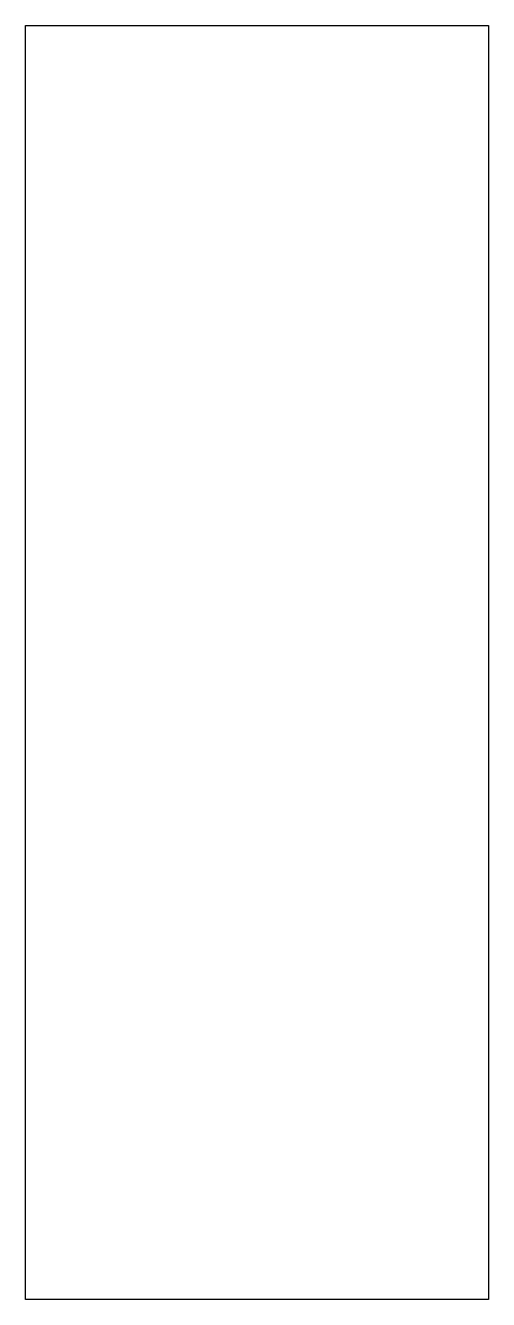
# Model space of a CAD drawing. Header units: millimetres. Extents: x -38.3 to -34.3, y -16 to -5.
import ezdxf

# ---------------------------------------------------------------- set-up
doc = ezdxf.new("R2010")
doc.units = ezdxf.units.MM
doc.layers.get('0').update_dxf_attribs({"linetype": 'CONTINUOUS'})

msp = doc.modelspace()

# ---------------------------------------------------------------- linework, layer by layer
for points in [[(-38.286, -5), (-34.286, -5), (-34.286, -16), (-38.286, -16)], [(-34.286, -16), (-38.286, -16), (-38.286, -5), (-34.286, -5)]]:
    msp.add_lwpolyline(points, close=True)

doc.saveas('drawing.dxf')
